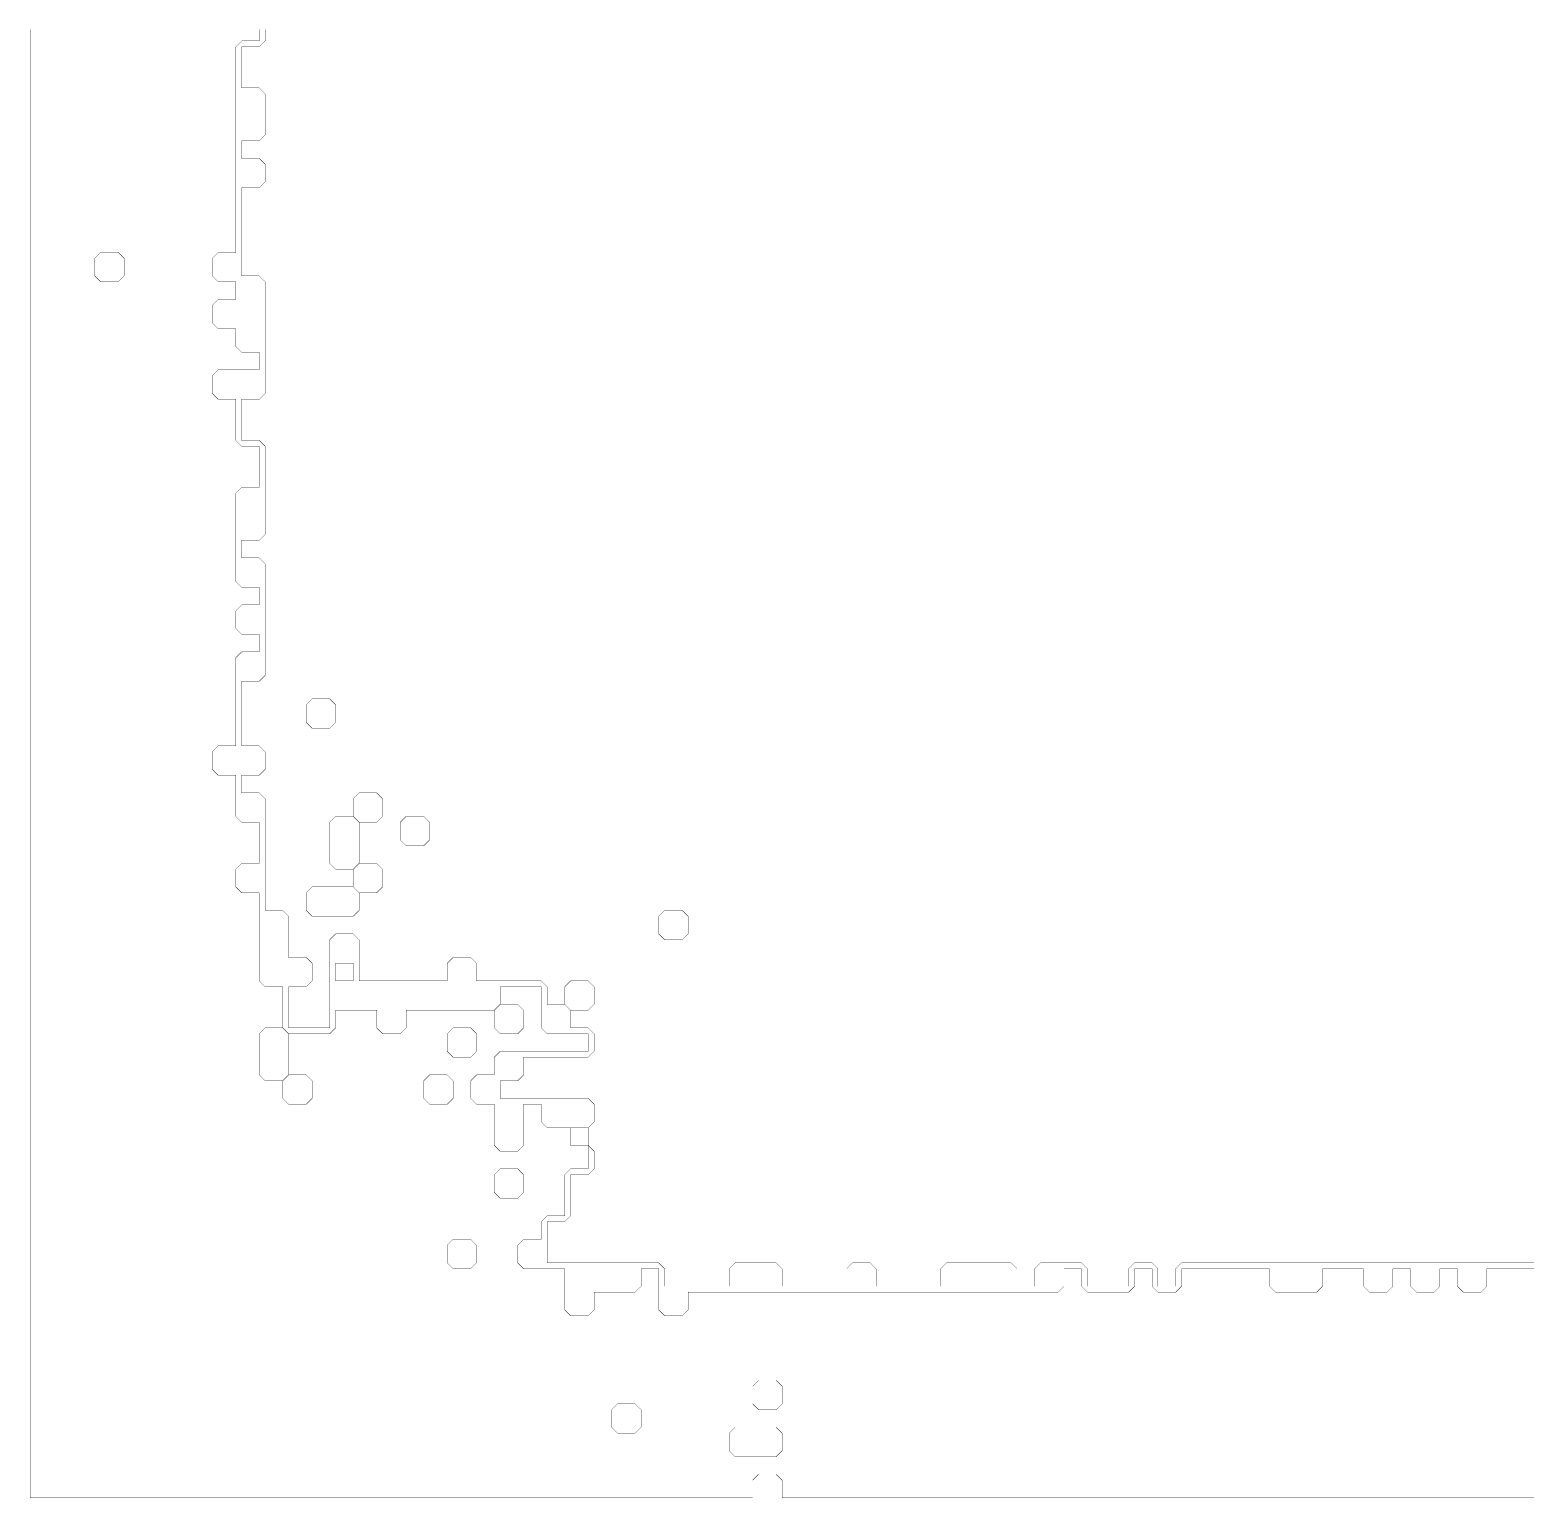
# Model space of a CAD drawing. Header units: metres. Extents: x 0 to 4990, y -4990 to 0.
# Drawn here: x 0 to 2495, y -4990 to -2550 of the extents above; entities that cross this region are included whole.
import ezdxf

# ---------------------------------------------------------------- set-up
doc = ezdxf.new("R2010")
doc.units = ezdxf.units.M
doc.layers.add('conductor', color=1, linetype='Continuous')
doc.layers.add('substrate', color=5, linetype='Continuous')

msp = doc.modelspace()

# ---------------------------------------------------------------- linework, layer by layer
at = {"layer": 'conductor', "const_width": 0.5}
msp.add_lwpolyline([(390.625, -2548.828125), (390.625, -2558.59375), (390.625, -2568.359375), (380.859375, -2578.125), (371.09375, -2578.125), (361.328125, -2578.125), (351.5625, -2578.125), (351.5625, -2587.890625), (351.5625, -2597.65625), (351.5625, -2607.421875), (351.5625, -2617.1875), (351.5625, -2626.953125), (351.5625, -2636.71875), (351.5625, -2646.484375), (361.328125, -2646.484375), (371.09375, -2646.484375), (380.859375, -2646.484375), (390.625, -2656.25), (390.625, -2666.015625), (390.625, -2675.78125), (390.625, -2685.546875), (390.625, -2695.3125), (390.625, -2705.078125), (390.625, -2714.84375), (390.625, -2724.609375), (380.859375, -2734.375), (371.09375, -2734.375), (361.328125, -2734.375), (351.5625, -2734.375), (351.5625, -2744.140625), (351.5625, -2753.90625), (351.5625, -2763.671875), (361.328125, -2763.671875), (371.09375, -2763.671875), (380.859375, -2763.671875), (390.625, -2773.4375), (390.625, -2783.203125), (390.625, -2792.96875), (390.625, -2802.734375), (380.859375, -2812.5), (371.09375, -2812.5), (361.328125, -2812.5), (351.5625, -2812.5), (351.5625, -2822.265625), (351.5625, -2832.03125), (351.5625, -2841.796875), (351.5625, -2851.5625), (351.5625, -2861.328125), (351.5625, -2871.09375), (351.5625, -2880.859375), (351.5625, -2890.625), (351.5625, -2900.390625), (351.5625, -2910.15625), (351.5625, -2919.921875), (351.5625, -2929.6875), (351.5625, -2939.453125), (351.5625, -2949.21875), (351.5625, -2958.984375), (361.328125, -2958.984375), (371.09375, -2958.984375), (380.859375, -2958.984375), (390.625, -2968.75), (390.625, -2978.515625), (390.625, -2988.28125), (390.625, -2998.046875), (390.625, -3007.8125), (390.625, -3017.578125), (390.625, -3027.34375), (390.625, -3037.109375), (390.625, -3046.875), (390.625, -3056.640625), (390.625, -3066.40625), (390.625, -3076.171875), (390.625, -3085.9375), (390.625, -3095.703125), (390.625, -3105.46875), (390.625, -3115.234375), (390.625, -3125), (390.625, -3134.765625), (390.625, -3144.53125), (390.625, -3154.296875), (380.859375, -3164.0625), (371.09375, -3164.0625), (361.328125, -3164.0625), (351.5625, -3164.0625), (351.5625, -3173.828125), (351.5625, -3183.59375), (351.5625, -3193.359375), (351.5625, -3203.125), (351.5625, -3212.890625), (351.5625, -3222.65625), (351.5625, -3232.421875), (361.328125, -3232.421875), (371.09375, -3232.421875), (380.859375, -3232.421875), (390.625, -3242.1875), (390.625, -3251.953125), (390.625, -3261.71875), (390.625, -3271.484375), (390.625, -3281.25), (390.625, -3291.015625), (390.625, -3300.78125), (390.625, -3310.546875), (390.625, -3320.3125), (390.625, -3330.078125), (390.625, -3339.84375), (390.625, -3349.609375), (390.625, -3359.375), (390.625, -3369.140625), (390.625, -3378.90625), (390.625, -3388.671875), (380.859375, -3398.4375), (371.09375, -3398.4375), (361.328125, -3398.4375), (351.5625, -3398.4375), (351.5625, -3408.203125), (351.5625, -3417.96875), (351.5625, -3427.734375), (361.328125, -3427.734375), (371.09375, -3427.734375), (380.859375, -3427.734375), (390.625, -3437.5), (390.625, -3447.265625), (390.625, -3457.03125), (390.625, -3466.796875), (390.625, -3476.5625), (390.625, -3486.328125), (390.625, -3496.09375), (390.625, -3505.859375), (390.625, -3515.625), (390.625, -3525.390625), (390.625, -3535.15625), (390.625, -3544.921875), (390.625, -3554.6875), (390.625, -3564.453125), (390.625, -3574.21875), (390.625, -3583.984375), (390.625, -3593.75), (390.625, -3603.515625), (390.625, -3613.28125), (390.625, -3623.046875), (380.859375, -3632.8125), (371.09375, -3632.8125), (361.328125, -3632.8125), (351.5625, -3632.8125), (351.5625, -3642.578125), (351.5625, -3652.34375), (351.5625, -3662.109375), (351.5625, -3671.875), (351.5625, -3681.640625), (351.5625, -3691.40625), (351.5625, -3701.171875), (351.5625, -3710.9375), (351.5625, -3720.703125), (351.5625, -3730.46875), (351.5625, -3740.234375), (361.328125, -3740.234375), (371.09375, -3740.234375), (380.859375, -3740.234375), (390.625, -3750), (390.625, -3759.765625), (390.625, -3769.53125), (390.625, -3779.296875), (380.859375, -3789.0625), (371.09375, -3789.0625), (361.328125, -3789.0625), (351.5625, -3789.0625), (351.5625, -3798.828125), (351.5625, -3808.59375), (351.5625, -3818.359375), (361.328125, -3818.359375), (371.09375, -3818.359375), (380.859375, -3818.359375), (390.625, -3828.125), (390.625, -3837.890625), (390.625, -3847.65625), (390.625, -3857.421875), (390.625, -3867.1875), (390.625, -3876.953125), (390.625, -3886.71875), (390.625, -3896.484375), (390.625, -3906.25), (390.625, -3916.015625), (390.625, -3925.78125), (390.625, -3935.546875), (390.625, -3945.3125), (390.625, -3955.078125), (390.625, -3964.84375), (390.625, -3974.609375), (390.625, -3984.375), (390.625, -3994.140625), (390.625, -4003.90625), (390.625, -4013.671875), (400.390625, -4013.671875), (410.15625, -4013.671875), (419.921875, -4013.671875), (429.6875, -4023.4375), (429.6875, -4033.203125), (429.6875, -4042.96875), (429.6875, -4052.734375), (429.6875, -4062.5), (429.6875, -4072.265625), (429.6875, -4082.03125), (429.6875, -4091.796875), (439.453125, -4091.796875), (449.21875, -4091.796875), (458.984375, -4091.796875), (468.75, -4101.5625), (468.75, -4111.328125), (468.75, -4121.09375), (468.75, -4130.859375), (458.984375, -4140.625), (449.21875, -4140.625), (439.453125, -4140.625), (429.6875, -4140.625), (429.6875, -4150.390625), (429.6875, -4160.15625), (429.6875, -4169.921875), (429.6875, -4179.6875), (429.6875, -4189.453125), (429.6875, -4199.21875), (429.6875, -4208.984375), (439.453125, -4208.984375), (449.21875, -4208.984375), (458.984375, -4208.984375), (468.75, -4208.984375), (478.515625, -4208.984375), (488.28125, -4208.984375), (498.046875, -4208.984375), (498.046875, -4199.21875), (498.046875, -4189.453125), (498.046875, -4179.6875), (498.046875, -4169.921875), (498.046875, -4160.15625), (498.046875, -4150.390625), (498.046875, -4140.625), (498.046875, -4130.859375), (498.046875, -4121.09375), (498.046875, -4111.328125), (498.046875, -4101.5625), (498.046875, -4091.796875), (498.046875, -4082.03125), (498.046875, -4072.265625), (498.046875, -4062.5), (507.8125, -4052.734375), (517.578125, -4052.734375), (527.34375, -4052.734375), (537.109375, -4052.734375), (546.875, -4062.5), (546.875, -4072.265625), (546.875, -4082.03125), (546.875, -4091.796875), (546.875, -4101.5625), (546.875, -4111.328125), (546.875, -4121.09375), (546.875, -4130.859375), (556.640625, -4130.859375), (566.40625, -4130.859375), (576.171875, -4130.859375), (585.9375, -4130.859375), (595.703125, -4130.859375), (605.46875, -4130.859375), (615.234375, -4130.859375), (625, -4130.859375), (634.765625, -4130.859375), (644.53125, -4130.859375), (654.296875, -4130.859375), (664.0625, -4130.859375), (673.828125, -4130.859375), (683.59375, -4130.859375), (693.359375, -4130.859375), (693.359375, -4121.09375), (693.359375, -4111.328125), (693.359375, -4101.5625), (703.125, -4091.796875), (712.890625, -4091.796875), (722.65625, -4091.796875), (732.421875, -4091.796875), (742.1875, -4101.5625), (742.1875, -4111.328125), (742.1875, -4121.09375), (742.1875, -4130.859375), (751.953125, -4130.859375), (761.71875, -4130.859375), (771.484375, -4130.859375), (781.25, -4130.859375), (791.015625, -4130.859375), (800.78125, -4130.859375), (810.546875, -4130.859375), (820.3125, -4130.859375), (830.078125, -4130.859375), (839.84375, -4130.859375), (849.609375, -4130.859375), (859.375, -4140.625), (859.375, -4150.390625), (859.375, -4160.15625), (859.375, -4169.921875), (869.140625, -4169.921875), (878.90625, -4169.921875), (888.671875, -4169.921875), (898.4375, -4179.6875), (898.4375, -4189.453125), (898.4375, -4199.21875), (898.4375, -4208.984375), (908.203125, -4208.984375), (917.96875, -4208.984375), (927.734375, -4208.984375), (937.5, -4218.75), (937.5, -4228.515625), (937.5, -4238.28125), (937.5, -4248.046875), (927.734375, -4257.8125), (917.96875, -4257.8125), (908.203125, -4257.8125), (898.4375, -4257.8125), (888.671875, -4257.8125), (878.90625, -4257.8125), (869.140625, -4257.8125), (859.375, -4257.8125), (849.609375, -4257.8125), (839.84375, -4257.8125), (830.078125, -4257.8125), (820.3125, -4257.8125), (820.3125, -4267.578125), (820.3125, -4277.34375), (820.3125, -4287.109375), (810.546875, -4296.875), (800.78125, -4296.875), (791.015625, -4296.875), (781.25, -4296.875), (781.25, -4306.640625), (781.25, -4316.40625), (781.25, -4326.171875), (791.015625, -4326.171875), (800.78125, -4326.171875), (810.546875, -4326.171875), (820.3125, -4326.171875), (830.078125, -4326.171875), (839.84375, -4326.171875), (849.609375, -4326.171875), (859.375, -4326.171875), (869.140625, -4326.171875), (878.90625, -4326.171875), (888.671875, -4326.171875), (898.4375, -4326.171875), (908.203125, -4326.171875), (917.96875, -4326.171875), (927.734375, -4326.171875), (937.5, -4335.9375), (937.5, -4345.703125), (937.5, -4355.46875), (937.5, -4365.234375), (927.734375, -4375), (917.96875, -4375), (908.203125, -4375), (898.4375, -4375), (898.4375, -4384.765625), (898.4375, -4394.53125), (898.4375, -4404.296875), (908.203125, -4404.296875), (917.96875, -4404.296875), (927.734375, -4404.296875), (937.5, -4414.0625), (937.5, -4423.828125), (937.5, -4433.59375), (937.5, -4443.359375), (927.734375, -4453.125), (917.96875, -4453.125), (908.203125, -4453.125), (898.4375, -4453.125), (898.4375, -4462.890625), (898.4375, -4472.65625), (898.4375, -4482.421875), (898.4375, -4492.1875), (898.4375, -4501.953125), (898.4375, -4511.71875), (898.4375, -4521.484375), (888.671875, -4531.25), (878.90625, -4531.25), (869.140625, -4531.25), (859.375, -4531.25), (859.375, -4541.015625), (859.375, -4550.78125), (859.375, -4560.546875), (859.375, -4570.3125), (859.375, -4580.078125), (859.375, -4589.84375), (859.375, -4599.609375), (869.140625, -4599.609375), (878.90625, -4599.609375), (888.671875, -4599.609375), (898.4375, -4599.609375), (908.203125, -4599.609375), (917.96875, -4599.609375), (927.734375, -4599.609375), (937.5, -4599.609375), (947.265625, -4599.609375), (957.03125, -4599.609375), (966.796875, -4599.609375), (976.5625, -4599.609375), (986.328125, -4599.609375), (996.09375, -4599.609375), (1005.859375, -4599.609375), (1015.625, -4599.609375), (1025.390625, -4599.609375), (1035.15625, -4599.609375), (1044.921875, -4599.609375), (1054.6875, -4609.375), (1054.6875, -4619.140625), (1054.6875, -4628.90625), (1054.6875, -4638.671875), (1064.453125, -4638.671875), (1074.21875, -4638.671875), (1083.984375, -4638.671875), (1093.75, -4638.671875), (1103.515625, -4638.671875), (1113.28125, -4638.671875), (1123.046875, -4638.671875), (1132.8125, -4638.671875), (1142.578125, -4638.671875), (1152.34375, -4638.671875), (1162.109375, -4638.671875), (1162.109375, -4628.90625), (1162.109375, -4619.140625), (1162.109375, -4609.375), (1171.875, -4599.609375), (1181.640625, -4599.609375), (1191.40625, -4599.609375), (1201.171875, -4599.609375), (1210.9375, -4599.609375), (1220.703125, -4599.609375), (1230.46875, -4599.609375), (1240.234375, -4599.609375), (1250, -4609.375), (1250, -4619.140625), (1250, -4628.90625), (1250, -4638.671875), (1259.765625, -4638.671875), (1269.53125, -4638.671875), (1279.296875, -4638.671875), (1289.0625, -4638.671875), (1298.828125, -4638.671875), (1308.59375, -4638.671875), (1318.359375, -4638.671875), (1328.125, -4638.671875), (1337.890625, -4638.671875), (1347.65625, -4638.671875), (1357.421875, -4638.671875), (1357.421875, -4628.90625), (1357.421875, -4619.140625), (1357.421875, -4609.375), (1367.1875, -4599.609375), (1376.953125, -4599.609375), (1386.71875, -4599.609375), (1396.484375, -4599.609375), (1406.25, -4609.375), (1406.25, -4619.140625), (1406.25, -4628.90625), (1406.25, -4638.671875), (1416.015625, -4638.671875), (1425.78125, -4638.671875), (1435.546875, -4638.671875), (1445.3125, -4638.671875), (1455.078125, -4638.671875), (1464.84375, -4638.671875), (1474.609375, -4638.671875), (1484.375, -4638.671875), (1494.140625, -4638.671875), (1503.90625, -4638.671875), (1513.671875, -4638.671875), (1513.671875, -4628.90625), (1513.671875, -4619.140625), (1513.671875, -4609.375), (1523.4375, -4599.609375), (1533.203125, -4599.609375), (1542.96875, -4599.609375), (1552.734375, -4599.609375), (1562.5, -4599.609375), (1572.265625, -4599.609375), (1582.03125, -4599.609375), (1591.796875, -4599.609375), (1601.5625, -4599.609375), (1611.328125, -4599.609375), (1621.09375, -4599.609375), (1630.859375, -4599.609375), (1640.625, -4609.375), (1640.625, -4619.140625), (1640.625, -4628.90625), (1640.625, -4638.671875), (1650.390625, -4638.671875), (1660.15625, -4638.671875), (1669.921875, -4638.671875), (1669.921875, -4628.90625), (1669.921875, -4619.140625), (1669.921875, -4609.375), (1679.6875, -4599.609375), (1689.453125, -4599.609375), (1699.21875, -4599.609375), (1708.984375, -4599.609375), (1718.75, -4599.609375), (1728.515625, -4599.609375), (1738.28125, -4599.609375), (1748.046875, -4599.609375), (1757.8125, -4609.375), (1757.8125, -4619.140625), (1757.8125, -4628.90625), (1757.8125, -4638.671875), (1767.578125, -4638.671875), (1777.34375, -4638.671875), (1787.109375, -4638.671875), (1796.875, -4638.671875), (1806.640625, -4638.671875), (1816.40625, -4638.671875), (1826.171875, -4638.671875), (1826.171875, -4628.90625), (1826.171875, -4619.140625), (1826.171875, -4609.375), (1835.9375, -4599.609375), (1845.703125, -4599.609375), (1855.46875, -4599.609375), (1865.234375, -4599.609375), (1875, -4609.375), (1875, -4619.140625), (1875, -4628.90625), (1875, -4638.671875), (1884.765625, -4638.671875), (1894.53125, -4638.671875), (1904.296875, -4638.671875), (1904.296875, -4628.90625), (1904.296875, -4619.140625), (1904.296875, -4609.375), (1914.0625, -4599.609375), (1923.828125, -4599.609375), (1933.59375, -4599.609375), (1943.359375, -4599.609375), (1953.125, -4599.609375), (1962.890625, -4599.609375), (1972.65625, -4599.609375), (1982.421875, -4599.609375), (1992.1875, -4599.609375), (2001.953125, -4599.609375), (2011.71875, -4599.609375), (2021.484375, -4599.609375), (2031.25, -4599.609375), (2041.015625, -4599.609375), (2050.78125, -4599.609375), (2060.546875, -4599.609375), (2070.3125, -4599.609375), (2080.078125, -4599.609375), (2089.84375, -4599.609375), (2099.609375, -4599.609375), (2109.375, -4599.609375), (2119.140625, -4599.609375), (2128.90625, -4599.609375), (2138.671875, -4599.609375), (2148.4375, -4599.609375), (2158.203125, -4599.609375), (2167.96875, -4599.609375), (2177.734375, -4599.609375), (2187.5, -4599.609375), (2197.265625, -4599.609375), (2207.03125, -4599.609375), (2216.796875, -4599.609375), (2226.5625, -4599.609375), (2236.328125, -4599.609375), (2246.09375, -4599.609375), (2255.859375, -4599.609375), (2265.625, -4599.609375), (2275.390625, -4599.609375), (2285.15625, -4599.609375), (2294.921875, -4599.609375), (2304.6875, -4599.609375), (2314.453125, -4599.609375), (2324.21875, -4599.609375), (2333.984375, -4599.609375), (2343.75, -4599.609375), (2353.515625, -4599.609375), (2363.28125, -4599.609375), (2373.046875, -4599.609375), (2382.8125, -4599.609375), (2392.578125, -4599.609375), (2402.34375, -4599.609375), (2412.109375, -4599.609375), (2421.875, -4599.609375), (2431.640625, -4599.609375), (2441.40625, -4599.609375), (2451.171875, -4599.609375), (2460.9375, -4599.609375), (2470.703125, -4599.609375), (2480.46875, -4599.609375), (2490.234375, -4599.609375), (2500, -4599.609375)], dxfattribs=at)
for points in [[(458.984375, -3671.875), (468.75, -3662.109375), (478.515625, -3662.109375), (488.28125, -3662.109375), (498.046875, -3662.109375), (507.8125, -3671.875), (507.8125, -3681.640625), (507.8125, -3691.40625), (507.8125, -3701.171875), (498.046875, -3710.9375), (488.28125, -3710.9375), (478.515625, -3710.9375), (468.75, -3710.9375), (458.984375, -3701.171875), (458.984375, -3691.40625), (458.984375, -3681.640625)], [(537.109375, -3828.125), (546.875, -3818.359375), (556.640625, -3818.359375), (566.40625, -3818.359375), (576.171875, -3818.359375), (585.9375, -3828.125), (585.9375, -3837.890625), (585.9375, -3847.65625), (585.9375, -3857.421875), (576.171875, -3867.1875), (566.40625, -3867.1875), (556.640625, -3867.1875), (546.875, -3867.1875), (537.109375, -3857.421875), (537.109375, -3847.65625), (537.109375, -3837.890625)], [(498.046875, -3867.1875), (507.8125, -3857.421875), (517.578125, -3857.421875), (527.34375, -3857.421875), (537.109375, -3857.421875), (546.875, -3867.1875), (546.875, -3876.953125), (546.875, -3886.71875), (546.875, -3896.484375), (546.875, -3906.25), (546.875, -3916.015625), (546.875, -3925.78125), (546.875, -3935.546875), (537.109375, -3945.3125), (527.34375, -3945.3125), (517.578125, -3945.3125), (507.8125, -3945.3125), (498.046875, -3935.546875), (498.046875, -3925.78125), (498.046875, -3916.015625), (498.046875, -3906.25), (498.046875, -3896.484375), (498.046875, -3886.71875), (498.046875, -3876.953125)], [(615.234375, -3867.1875), (625, -3857.421875), (634.765625, -3857.421875), (644.53125, -3857.421875), (654.296875, -3857.421875), (664.0625, -3867.1875), (664.0625, -3876.953125), (664.0625, -3886.71875), (664.0625, -3896.484375), (654.296875, -3906.25), (644.53125, -3906.25), (634.765625, -3906.25), (625, -3906.25), (615.234375, -3896.484375), (615.234375, -3886.71875), (615.234375, -3876.953125)], [(537.109375, -3945.3125), (546.875, -3935.546875), (556.640625, -3935.546875), (566.40625, -3935.546875), (576.171875, -3935.546875), (585.9375, -3945.3125), (585.9375, -3955.078125), (585.9375, -3964.84375), (585.9375, -3974.609375), (576.171875, -3984.375), (566.40625, -3984.375), (556.640625, -3984.375), (546.875, -3984.375), (537.109375, -3974.609375), (537.109375, -3964.84375), (537.109375, -3955.078125)], [(458.984375, -3984.375), (468.75, -3974.609375), (478.515625, -3974.609375), (488.28125, -3974.609375), (498.046875, -3974.609375), (507.8125, -3974.609375), (517.578125, -3974.609375), (527.34375, -3974.609375), (537.109375, -3974.609375), (546.875, -3984.375), (546.875, -3994.140625), (546.875, -4003.90625), (546.875, -4013.671875), (537.109375, -4023.4375), (527.34375, -4023.4375), (517.578125, -4023.4375), (507.8125, -4023.4375), (498.046875, -4023.4375), (488.28125, -4023.4375), (478.515625, -4023.4375), (468.75, -4023.4375), (458.984375, -4013.671875), (458.984375, -4003.90625), (458.984375, -3994.140625)], [(1044.921875, -4023.4375), (1054.6875, -4013.671875), (1064.453125, -4013.671875), (1074.21875, -4013.671875), (1083.984375, -4013.671875), (1093.75, -4023.4375), (1093.75, -4033.203125), (1093.75, -4042.96875), (1093.75, -4052.734375), (1083.984375, -4062.5), (1074.21875, -4062.5), (1064.453125, -4062.5), (1054.6875, -4062.5), (1044.921875, -4052.734375), (1044.921875, -4042.96875), (1044.921875, -4033.203125)], [(888.671875, -4140.625), (898.4375, -4130.859375), (908.203125, -4130.859375), (917.96875, -4130.859375), (927.734375, -4130.859375), (937.5, -4140.625), (937.5, -4150.390625), (937.5, -4160.15625), (937.5, -4169.921875), (927.734375, -4179.6875), (917.96875, -4179.6875), (908.203125, -4179.6875), (898.4375, -4179.6875), (888.671875, -4169.921875), (888.671875, -4160.15625), (888.671875, -4150.390625)]]:
    msp.add_lwpolyline(points, close=True, dxfattribs=at)
at = {"layer": 'substrate', "const_width": 0.5}
for points in [[(0, -2548.828125), (0, -2558.59375), (0, -2568.359375), (0, -2578.125), (0, -2587.890625), (0, -2597.65625), (0, -2607.421875), (0, -2617.1875), (0, -2626.953125), (0, -2636.71875), (0, -2646.484375), (0, -2656.25), (0, -2666.015625), (0, -2675.78125), (0, -2685.546875), (0, -2695.3125), (0, -2705.078125), (0, -2714.84375), (0, -2724.609375), (0, -2734.375), (0, -2744.140625), (0, -2753.90625), (0, -2763.671875), (0, -2773.4375), (0, -2783.203125), (0, -2792.96875), (0, -2802.734375), (0, -2812.5), (0, -2822.265625), (0, -2832.03125), (0, -2841.796875), (0, -2851.5625), (0, -2861.328125), (0, -2871.09375), (0, -2880.859375), (0, -2890.625), (0, -2900.390625), (0, -2910.15625), (0, -2919.921875), (0, -2929.6875), (0, -2939.453125), (0, -2949.21875), (0, -2958.984375), (0, -2968.75), (0, -2978.515625), (0, -2988.28125), (0, -2998.046875), (0, -3007.8125), (0, -3017.578125), (0, -3027.34375), (0, -3037.109375), (0, -3046.875), (0, -3056.640625), (0, -3066.40625), (0, -3076.171875), (0, -3085.9375), (0, -3095.703125), (0, -3105.46875), (0, -3115.234375), (0, -3125), (0, -3134.765625), (0, -3144.53125), (0, -3154.296875), (0, -3164.0625), (0, -3173.828125), (0, -3183.59375), (0, -3193.359375), (0, -3203.125), (0, -3212.890625), (0, -3222.65625), (0, -3232.421875), (0, -3242.1875), (0, -3251.953125), (0, -3261.71875), (0, -3271.484375), (0, -3281.25), (0, -3291.015625), (0, -3300.78125), (0, -3310.546875), (0, -3320.3125), (0, -3330.078125), (0, -3339.84375), (0, -3349.609375), (0, -3359.375), (0, -3369.140625), (0, -3378.90625), (0, -3388.671875), (0, -3398.4375), (0, -3408.203125), (0, -3417.96875), (0, -3427.734375), (0, -3437.5), (0, -3447.265625), (0, -3457.03125), (0, -3466.796875), (0, -3476.5625), (0, -3486.328125), (0, -3496.09375), (0, -3505.859375), (0, -3515.625), (0, -3525.390625), (0, -3535.15625), (0, -3544.921875), (0, -3554.6875), (0, -3564.453125), (0, -3574.21875), (0, -3583.984375), (0, -3593.75), (0, -3603.515625), (0, -3613.28125), (0, -3623.046875), (0, -3632.8125), (0, -3642.578125), (0, -3652.34375), (0, -3662.109375), (0, -3671.875), (0, -3681.640625), (0, -3691.40625), (0, -3701.171875), (0, -3710.9375), (0, -3720.703125), (0, -3730.46875), (0, -3740.234375), (0, -3750), (0, -3759.765625), (0, -3769.53125), (0, -3779.296875), (0, -3789.0625), (0, -3798.828125), (0, -3808.59375), (0, -3818.359375), (0, -3828.125), (0, -3837.890625), (0, -3847.65625), (0, -3857.421875), (0, -3867.1875), (0, -3876.953125), (0, -3886.71875), (0, -3896.484375), (0, -3906.25), (0, -3916.015625), (0, -3925.78125), (0, -3935.546875), (0, -3945.3125), (0, -3955.078125), (0, -3964.84375), (0, -3974.609375), (0, -3984.375), (0, -3994.140625), (0, -4003.90625), (0, -4013.671875), (0, -4023.4375), (0, -4033.203125), (0, -4042.96875), (0, -4052.734375), (0, -4062.5), (0, -4072.265625), (0, -4082.03125), (0, -4091.796875), (0, -4101.5625), (0, -4111.328125), (0, -4121.09375), (0, -4130.859375), (0, -4140.625), (0, -4150.390625), (0, -4160.15625), (0, -4169.921875), (0, -4179.6875), (0, -4189.453125), (0, -4199.21875), (0, -4208.984375), (0, -4218.75), (0, -4228.515625), (0, -4238.28125), (0, -4248.046875), (0, -4257.8125), (0, -4267.578125), (0, -4277.34375), (0, -4287.109375), (0, -4296.875), (0, -4306.640625), (0, -4316.40625), (0, -4326.171875), (0, -4335.9375), (0, -4345.703125), (0, -4355.46875), (0, -4365.234375), (0, -4375), (0, -4384.765625), (0, -4394.53125), (0, -4404.296875), (0, -4414.0625), (0, -4423.828125), (0, -4433.59375), (0, -4443.359375), (0, -4453.125), (0, -4462.890625), (0, -4472.65625), (0, -4482.421875), (0, -4492.1875), (0, -4501.953125), (0, -4511.71875), (0, -4521.484375), (0, -4531.25), (0, -4541.015625), (0, -4550.78125), (0, -4560.546875), (0, -4570.3125), (0, -4580.078125), (0, -4589.84375), (0, -4599.609375), (0, -4609.375), (0, -4619.140625), (0, -4628.90625), (0, -4638.671875), (0, -4648.4375), (0, -4658.203125), (0, -4667.96875), (0, -4677.734375), (0, -4687.5), (0, -4697.265625), (0, -4707.03125), (0, -4716.796875), (0, -4726.5625), (0, -4736.328125), (0, -4746.09375), (0, -4755.859375), (0, -4765.625), (0, -4775.390625), (0, -4785.15625), (0, -4794.921875), (0, -4804.6875), (0, -4814.453125), (0, -4824.21875), (0, -4833.984375), (0, -4843.75), (0, -4853.515625), (0, -4863.28125), (0, -4873.046875), (0, -4882.8125), (0, -4892.578125), (0, -4902.34375), (0, -4912.109375), (0, -4921.875), (0, -4931.640625), (0, -4941.40625), (0, -4951.171875), (0, -4960.9375), (0, -4970.703125), (0, -4980.46875), (0, -4990.234375), (9.765625, -4990.234375), (19.53125, -4990.234375), (29.296875, -4990.234375), (39.0625, -4990.234375), (48.828125, -4990.234375), (58.59375, -4990.234375), (68.359375, -4990.234375), (78.125, -4990.234375), (87.890625, -4990.234375), (97.65625, -4990.234375), (107.421875, -4990.234375), (117.1875, -4990.234375), (126.953125, -4990.234375), (136.71875, -4990.234375), (146.484375, -4990.234375), (156.25, -4990.234375), (166.015625, -4990.234375), (175.78125, -4990.234375), (185.546875, -4990.234375), (195.3125, -4990.234375), (205.078125, -4990.234375), (214.84375, -4990.234375), (224.609375, -4990.234375), (234.375, -4990.234375), (244.140625, -4990.234375), (253.90625, -4990.234375), (263.671875, -4990.234375), (273.4375, -4990.234375), (283.203125, -4990.234375), (292.96875, -4990.234375), (302.734375, -4990.234375), (312.5, -4990.234375), (322.265625, -4990.234375), (332.03125, -4990.234375), (341.796875, -4990.234375), (351.5625, -4990.234375), (361.328125, -4990.234375), (371.09375, -4990.234375), (380.859375, -4990.234375), (390.625, -4990.234375), (400.390625, -4990.234375), (410.15625, -4990.234375), (419.921875, -4990.234375), (429.6875, -4990.234375), (439.453125, -4990.234375), (449.21875, -4990.234375), (458.984375, -4990.234375), (468.75, -4990.234375), (478.515625, -4990.234375), (488.28125, -4990.234375), (498.046875, -4990.234375), (507.8125, -4990.234375), (517.578125, -4990.234375), (527.34375, -4990.234375), (537.109375, -4990.234375), (546.875, -4990.234375), (556.640625, -4990.234375), (566.40625, -4990.234375), (576.171875, -4990.234375), (585.9375, -4990.234375), (595.703125, -4990.234375), (605.46875, -4990.234375), (615.234375, -4990.234375), (625, -4990.234375), (634.765625, -4990.234375), (644.53125, -4990.234375), (654.296875, -4990.234375), (664.0625, -4990.234375), (673.828125, -4990.234375), (683.59375, -4990.234375), (693.359375, -4990.234375), (703.125, -4990.234375), (712.890625, -4990.234375), (722.65625, -4990.234375), (732.421875, -4990.234375), (742.1875, -4990.234375), (751.953125, -4990.234375), (761.71875, -4990.234375), (771.484375, -4990.234375), (781.25, -4990.234375), (791.015625, -4990.234375), (800.78125, -4990.234375), (810.546875, -4990.234375), (820.3125, -4990.234375), (830.078125, -4990.234375), (839.84375, -4990.234375), (849.609375, -4990.234375), (859.375, -4990.234375), (869.140625, -4990.234375), (878.90625, -4990.234375), (888.671875, -4990.234375), (898.4375, -4990.234375), (908.203125, -4990.234375), (917.96875, -4990.234375), (927.734375, -4990.234375), (937.5, -4990.234375), (947.265625, -4990.234375), (957.03125, -4990.234375), (966.796875, -4990.234375), (976.5625, -4990.234375), (986.328125, -4990.234375), (996.09375, -4990.234375), (1005.859375, -4990.234375), (1015.625, -4990.234375), (1025.390625, -4990.234375), (1035.15625, -4990.234375), (1044.921875, -4990.234375), (1054.6875, -4990.234375), (1064.453125, -4990.234375), (1074.21875, -4990.234375), (1083.984375, -4990.234375), (1093.75, -4990.234375), (1103.515625, -4990.234375), (1113.28125, -4990.234375), (1123.046875, -4990.234375), (1132.8125, -4990.234375), (1142.578125, -4990.234375), (1152.34375, -4990.234375), (1162.109375, -4990.234375), (1171.875, -4990.234375), (1181.640625, -4990.234375), (1191.40625, -4990.234375), (1201.171875, -4990.234375), (1201.171875, -4980.46875), (1201.171875, -4970.703125), (1201.171875, -4960.9375), (1210.9375, -4951.171875), (1220.703125, -4951.171875), (1230.46875, -4951.171875), (1240.234375, -4951.171875), (1250, -4960.9375), (1250, -4970.703125), (1250, -4980.46875), (1250, -4990.234375), (1259.765625, -4990.234375), (1269.53125, -4990.234375), (1279.296875, -4990.234375), (1289.0625, -4990.234375), (1298.828125, -4990.234375), (1308.59375, -4990.234375), (1318.359375, -4990.234375), (1328.125, -4990.234375), (1337.890625, -4990.234375), (1347.65625, -4990.234375), (1357.421875, -4990.234375), (1367.1875, -4990.234375), (1376.953125, -4990.234375), (1386.71875, -4990.234375), (1396.484375, -4990.234375), (1406.25, -4990.234375), (1416.015625, -4990.234375), (1425.78125, -4990.234375), (1435.546875, -4990.234375), (1445.3125, -4990.234375), (1455.078125, -4990.234375), (1464.84375, -4990.234375), (1474.609375, -4990.234375), (1484.375, -4990.234375), (1494.140625, -4990.234375), (1503.90625, -4990.234375), (1513.671875, -4990.234375), (1523.4375, -4990.234375), (1533.203125, -4990.234375), (1542.96875, -4990.234375), (1552.734375, -4990.234375), (1562.5, -4990.234375), (1572.265625, -4990.234375), (1582.03125, -4990.234375), (1591.796875, -4990.234375), (1601.5625, -4990.234375), (1611.328125, -4990.234375), (1621.09375, -4990.234375), (1630.859375, -4990.234375), (1640.625, -4990.234375), (1650.390625, -4990.234375), (1660.15625, -4990.234375), (1669.921875, -4990.234375), (1679.6875, -4990.234375), (1689.453125, -4990.234375), (1699.21875, -4990.234375), (1708.984375, -4990.234375), (1718.75, -4990.234375), (1728.515625, -4990.234375), (1738.28125, -4990.234375), (1748.046875, -4990.234375), (1757.8125, -4990.234375), (1767.578125, -4990.234375), (1777.34375, -4990.234375), (1787.109375, -4990.234375), (1796.875, -4990.234375), (1806.640625, -4990.234375), (1816.40625, -4990.234375), (1826.171875, -4990.234375), (1835.9375, -4990.234375), (1845.703125, -4990.234375), (1855.46875, -4990.234375), (1865.234375, -4990.234375), (1875, -4990.234375), (1884.765625, -4990.234375), (1894.53125, -4990.234375), (1904.296875, -4990.234375), (1914.0625, -4990.234375), (1923.828125, -4990.234375), (1933.59375, -4990.234375), (1943.359375, -4990.234375), (1953.125, -4990.234375), (1962.890625, -4990.234375), (1972.65625, -4990.234375), (1982.421875, -4990.234375), (1992.1875, -4990.234375), (2001.953125, -4990.234375), (2011.71875, -4990.234375), (2021.484375, -4990.234375), (2031.25, -4990.234375), (2041.015625, -4990.234375), (2050.78125, -4990.234375), (2060.546875, -4990.234375), (2070.3125, -4990.234375), (2080.078125, -4990.234375), (2089.84375, -4990.234375), (2099.609375, -4990.234375), (2109.375, -4990.234375), (2119.140625, -4990.234375), (2128.90625, -4990.234375), (2138.671875, -4990.234375), (2148.4375, -4990.234375), (2158.203125, -4990.234375), (2167.96875, -4990.234375), (2177.734375, -4990.234375), (2187.5, -4990.234375), (2197.265625, -4990.234375), (2207.03125, -4990.234375), (2216.796875, -4990.234375), (2226.5625, -4990.234375), (2236.328125, -4990.234375), (2246.09375, -4990.234375), (2255.859375, -4990.234375), (2265.625, -4990.234375), (2275.390625, -4990.234375), (2285.15625, -4990.234375), (2294.921875, -4990.234375), (2304.6875, -4990.234375), (2314.453125, -4990.234375), (2324.21875, -4990.234375), (2333.984375, -4990.234375), (2343.75, -4990.234375), (2353.515625, -4990.234375), (2363.28125, -4990.234375), (2373.046875, -4990.234375), (2382.8125, -4990.234375), (2392.578125, -4990.234375), (2402.34375, -4990.234375), (2412.109375, -4990.234375), (2421.875, -4990.234375), (2431.640625, -4990.234375), (2441.40625, -4990.234375), (2451.171875, -4990.234375), (2460.9375, -4990.234375), (2470.703125, -4990.234375), (2480.46875, -4990.234375), (2490.234375, -4990.234375), (2500, -4990.234375)], [(2500, -4609.375), (2490.234375, -4609.375), (2480.46875, -4609.375), (2470.703125, -4609.375), (2460.9375, -4609.375), (2451.171875, -4609.375), (2441.40625, -4609.375), (2431.640625, -4609.375), (2421.875, -4609.375), (2421.875, -4619.140625), (2421.875, -4628.90625), (2421.875, -4638.671875), (2412.109375, -4648.4375), (2402.34375, -4648.4375), (2392.578125, -4648.4375), (2382.8125, -4648.4375), (2373.046875, -4638.671875), (2373.046875, -4628.90625), (2373.046875, -4619.140625), (2373.046875, -4609.375), (2363.28125, -4609.375), (2353.515625, -4609.375), (2343.75, -4609.375), (2343.75, -4619.140625), (2343.75, -4628.90625), (2343.75, -4638.671875), (2333.984375, -4648.4375), (2324.21875, -4648.4375), (2314.453125, -4648.4375), (2304.6875, -4648.4375), (2294.921875, -4638.671875), (2294.921875, -4628.90625), (2294.921875, -4619.140625), (2294.921875, -4609.375), (2285.15625, -4609.375), (2275.390625, -4609.375), (2265.625, -4609.375), (2265.625, -4619.140625), (2265.625, -4628.90625), (2265.625, -4638.671875), (2255.859375, -4648.4375), (2246.09375, -4648.4375), (2236.328125, -4648.4375), (2226.5625, -4648.4375), (2216.796875, -4638.671875), (2216.796875, -4628.90625), (2216.796875, -4619.140625), (2216.796875, -4609.375), (2207.03125, -4609.375), (2197.265625, -4609.375), (2187.5, -4609.375), (2177.734375, -4609.375), (2167.96875, -4609.375), (2158.203125, -4609.375), (2148.4375, -4609.375), (2148.4375, -4619.140625), (2148.4375, -4628.90625), (2148.4375, -4638.671875), (2138.671875, -4648.4375), (2128.90625, -4648.4375), (2119.140625, -4648.4375), (2109.375, -4648.4375), (2099.609375, -4648.4375), (2089.84375, -4648.4375), (2080.078125, -4648.4375), (2070.3125, -4648.4375), (2060.546875, -4638.671875), (2060.546875, -4628.90625), (2060.546875, -4619.140625), (2060.546875, -4609.375), (2050.78125, -4609.375), (2041.015625, -4609.375), (2031.25, -4609.375), (2021.484375, -4609.375), (2011.71875, -4609.375), (2001.953125, -4609.375), (1992.1875, -4609.375), (1982.421875, -4609.375), (1972.65625, -4609.375), (1962.890625, -4609.375), (1953.125, -4609.375), (1943.359375, -4609.375), (1933.59375, -4609.375), (1923.828125, -4609.375), (1914.0625, -4609.375), (1914.0625, -4619.140625), (1914.0625, -4628.90625), (1914.0625, -4638.671875), (1904.296875, -4648.4375), (1894.53125, -4648.4375), (1884.765625, -4648.4375), (1875, -4648.4375), (1865.234375, -4638.671875), (1865.234375, -4628.90625), (1865.234375, -4619.140625), (1865.234375, -4609.375), (1855.46875, -4609.375), (1845.703125, -4609.375), (1835.9375, -4609.375), (1835.9375, -4619.140625), (1835.9375, -4628.90625), (1835.9375, -4638.671875), (1826.171875, -4648.4375), (1816.40625, -4648.4375), (1806.640625, -4648.4375), (1796.875, -4648.4375), (1787.109375, -4648.4375), (1777.34375, -4648.4375), (1767.578125, -4648.4375), (1757.8125, -4648.4375), (1748.046875, -4638.671875), (1748.046875, -4628.90625), (1748.046875, -4619.140625), (1748.046875, -4609.375), (1738.28125, -4609.375), (1728.515625, -4609.375), (1718.75, -4609.375), (1718.75, -4619.140625), (1718.75, -4628.90625), (1718.75, -4638.671875), (1708.984375, -4648.4375), (1699.21875, -4648.4375), (1689.453125, -4648.4375), (1679.6875, -4648.4375), (1669.921875, -4648.4375), (1660.15625, -4648.4375), (1650.390625, -4648.4375), (1640.625, -4648.4375), (1630.859375, -4648.4375), (1621.09375, -4648.4375), (1611.328125, -4648.4375), (1601.5625, -4648.4375), (1591.796875, -4648.4375), (1582.03125, -4648.4375), (1572.265625, -4648.4375), (1562.5, -4648.4375), (1552.734375, -4648.4375), (1542.96875, -4648.4375), (1533.203125, -4648.4375), (1523.4375, -4648.4375), (1513.671875, -4648.4375), (1503.90625, -4648.4375), (1494.140625, -4648.4375), (1484.375, -4648.4375), (1474.609375, -4648.4375), (1464.84375, -4648.4375), (1455.078125, -4648.4375), (1445.3125, -4648.4375), (1435.546875, -4648.4375), (1425.78125, -4648.4375), (1416.015625, -4648.4375), (1406.25, -4648.4375), (1396.484375, -4648.4375), (1386.71875, -4648.4375), (1376.953125, -4648.4375), (1367.1875, -4648.4375), (1357.421875, -4648.4375), (1347.65625, -4648.4375), (1337.890625, -4648.4375), (1328.125, -4648.4375), (1318.359375, -4648.4375), (1308.59375, -4648.4375), (1298.828125, -4648.4375), (1289.0625, -4648.4375), (1279.296875, -4648.4375), (1269.53125, -4648.4375), (1259.765625, -4648.4375), (1250, -4648.4375), (1240.234375, -4648.4375), (1230.46875, -4648.4375), (1220.703125, -4648.4375), (1210.9375, -4648.4375), (1201.171875, -4648.4375), (1191.40625, -4648.4375), (1181.640625, -4648.4375), (1171.875, -4648.4375), (1162.109375, -4648.4375), (1152.34375, -4648.4375), (1142.578125, -4648.4375), (1132.8125, -4648.4375), (1123.046875, -4648.4375), (1113.28125, -4648.4375), (1103.515625, -4648.4375), (1093.75, -4648.4375), (1093.75, -4658.203125), (1093.75, -4667.96875), (1093.75, -4677.734375), (1083.984375, -4687.5), (1074.21875, -4687.5), (1064.453125, -4687.5), (1054.6875, -4687.5), (1044.921875, -4677.734375), (1044.921875, -4667.96875), (1044.921875, -4658.203125), (1044.921875, -4648.4375), (1044.921875, -4638.671875), (1044.921875, -4628.90625), (1044.921875, -4619.140625), (1044.921875, -4609.375), (1035.15625, -4609.375), (1025.390625, -4609.375), (1015.625, -4609.375), (1015.625, -4619.140625), (1015.625, -4628.90625), (1015.625, -4638.671875), (1005.859375, -4648.4375), (996.09375, -4648.4375), (986.328125, -4648.4375), (976.5625, -4648.4375), (966.796875, -4648.4375), (957.03125, -4648.4375), (947.265625, -4648.4375), (937.5, -4648.4375), (937.5, -4658.203125), (937.5, -4667.96875), (937.5, -4677.734375), (927.734375, -4687.5), (917.96875, -4687.5), (908.203125, -4687.5), (898.4375, -4687.5), (888.671875, -4677.734375), (888.671875, -4667.96875), (888.671875, -4658.203125), (888.671875, -4648.4375), (888.671875, -4638.671875), (888.671875, -4628.90625), (888.671875, -4619.140625), (888.671875, -4609.375), (878.90625, -4609.375), (869.140625, -4609.375), (859.375, -4609.375), (849.609375, -4609.375), (839.84375, -4609.375), (830.078125, -4609.375), (820.3125, -4609.375), (810.546875, -4599.609375), (810.546875, -4589.84375), (810.546875, -4580.078125), (810.546875, -4570.3125), (820.3125, -4560.546875), (830.078125, -4560.546875), (839.84375, -4560.546875), (849.609375, -4560.546875), (849.609375, -4550.78125), (849.609375, -4541.015625), (849.609375, -4531.25), (859.375, -4521.484375), (869.140625, -4521.484375), (878.90625, -4521.484375), (888.671875, -4521.484375), (888.671875, -4511.71875), (888.671875, -4501.953125), (888.671875, -4492.1875), (888.671875, -4482.421875), (888.671875, -4472.65625), (888.671875, -4462.890625), (888.671875, -4453.125), (898.4375, -4443.359375), (908.203125, -4443.359375), (917.96875, -4443.359375), (927.734375, -4443.359375), (927.734375, -4433.59375), (927.734375, -4423.828125), (927.734375, -4414.0625), (927.734375, -4404.296875), (927.734375, -4394.53125), (927.734375, -4384.765625), (927.734375, -4375), (917.96875, -4375), (908.203125, -4375), (898.4375, -4375), (888.671875, -4375), (878.90625, -4375), (869.140625, -4375), (859.375, -4375), (849.609375, -4365.234375), (849.609375, -4355.46875), (849.609375, -4345.703125), (849.609375, -4335.9375), (839.84375, -4335.9375), (830.078125, -4335.9375), (820.3125, -4335.9375), (820.3125, -4345.703125), (820.3125, -4355.46875), (820.3125, -4365.234375), (820.3125, -4375), (820.3125, -4384.765625), (820.3125, -4394.53125), (820.3125, -4404.296875), (810.546875, -4414.0625), (800.78125, -4414.0625), (791.015625, -4414.0625), (781.25, -4414.0625), (771.484375, -4404.296875), (771.484375, -4394.53125), (771.484375, -4384.765625), (771.484375, -4375), (771.484375, -4365.234375), (771.484375, -4355.46875), (771.484375, -4345.703125), (771.484375, -4335.9375), (761.71875, -4335.9375), (751.953125, -4335.9375), (742.1875, -4335.9375), (732.421875, -4326.171875), (732.421875, -4316.40625), (732.421875, -4306.640625), (732.421875, -4296.875), (742.1875, -4287.109375), (751.953125, -4287.109375), (761.71875, -4287.109375), (771.484375, -4287.109375), (771.484375, -4277.34375), (771.484375, -4267.578125), (771.484375, -4257.8125), (781.25, -4248.046875), (791.015625, -4248.046875), (800.78125, -4248.046875), (810.546875, -4248.046875), (820.3125, -4248.046875), (830.078125, -4248.046875), (839.84375, -4248.046875), (849.609375, -4248.046875), (859.375, -4248.046875), (869.140625, -4248.046875), (878.90625, -4248.046875), (888.671875, -4248.046875), (898.4375, -4248.046875), (908.203125, -4248.046875), (917.96875, -4248.046875), (927.734375, -4248.046875), (927.734375, -4238.28125), (927.734375, -4228.515625), (927.734375, -4218.75), (917.96875, -4218.75), (908.203125, -4218.75), (898.4375, -4218.75), (888.671875, -4218.75), (878.90625, -4218.75), (869.140625, -4218.75), (859.375, -4218.75), (849.609375, -4208.984375), (849.609375, -4199.21875), (849.609375, -4189.453125), (849.609375, -4179.6875), (849.609375, -4169.921875), (849.609375, -4160.15625), (849.609375, -4150.390625), (849.609375, -4140.625), (839.84375, -4140.625), (830.078125, -4140.625), (820.3125, -4140.625), (810.546875, -4140.625), (800.78125, -4140.625), (791.015625, -4140.625), (781.25, -4140.625), (781.25, -4150.390625), (781.25, -4160.15625), (781.25, -4169.921875), (771.484375, -4179.6875), (761.71875, -4179.6875), (751.953125, -4179.6875), (742.1875, -4179.6875), (732.421875, -4179.6875), (722.65625, -4179.6875), (712.890625, -4179.6875), (703.125, -4179.6875), (693.359375, -4179.6875), (683.59375, -4179.6875), (673.828125, -4179.6875), (664.0625, -4179.6875), (654.296875, -4179.6875), (644.53125, -4179.6875), (634.765625, -4179.6875), (625, -4179.6875), (625, -4189.453125), (625, -4199.21875), (625, -4208.984375), (615.234375, -4218.75), (605.46875, -4218.75), (595.703125, -4218.75), (585.9375, -4218.75), (576.171875, -4208.984375), (576.171875, -4199.21875), (576.171875, -4189.453125), (576.171875, -4179.6875), (566.40625, -4179.6875), (556.640625, -4179.6875), (546.875, -4179.6875), (537.109375, -4179.6875), (527.34375, -4179.6875), (517.578125, -4179.6875), (507.8125, -4179.6875), (507.8125, -4189.453125), (507.8125, -4199.21875), (507.8125, -4208.984375), (498.046875, -4218.75), (488.28125, -4218.75), (478.515625, -4218.75), (468.75, -4218.75), (458.984375, -4218.75), (449.21875, -4218.75), (439.453125, -4218.75), (429.6875, -4218.75), (419.921875, -4208.984375), (419.921875, -4199.21875), (419.921875, -4189.453125), (419.921875, -4179.6875), (419.921875, -4169.921875), (419.921875, -4160.15625), (419.921875, -4150.390625), (419.921875, -4140.625), (410.15625, -4140.625), (400.390625, -4140.625), (390.625, -4140.625), (380.859375, -4130.859375), (380.859375, -4121.09375), (380.859375, -4111.328125), (380.859375, -4101.5625), (380.859375, -4091.796875), (380.859375, -4082.03125), (380.859375, -4072.265625), (380.859375, -4062.5), (380.859375, -4052.734375), (380.859375, -4042.96875), (380.859375, -4033.203125), (380.859375, -4023.4375), (380.859375, -4013.671875), (380.859375, -4003.90625), (380.859375, -3994.140625), (380.859375, -3984.375), (371.09375, -3984.375), (361.328125, -3984.375), (351.5625, -3984.375), (341.796875, -3974.609375), (341.796875, -3964.84375), (341.796875, -3955.078125), (341.796875, -3945.3125), (351.5625, -3935.546875), (361.328125, -3935.546875), (371.09375, -3935.546875), (380.859375, -3935.546875), (380.859375, -3925.78125), (380.859375, -3916.015625), (380.859375, -3906.25), (380.859375, -3896.484375), (380.859375, -3886.71875), (380.859375, -3876.953125), (380.859375, -3867.1875), (371.09375, -3867.1875), (361.328125, -3867.1875), (351.5625, -3867.1875), (341.796875, -3857.421875), (341.796875, -3847.65625), (341.796875, -3837.890625), (341.796875, -3828.125), (341.796875, -3818.359375), (341.796875, -3808.59375), (341.796875, -3798.828125), (341.796875, -3789.0625), (332.03125, -3789.0625), (322.265625, -3789.0625), (312.5, -3789.0625), (302.734375, -3779.296875), (302.734375, -3769.53125), (302.734375, -3759.765625), (302.734375, -3750), (312.5, -3740.234375), (322.265625, -3740.234375), (332.03125, -3740.234375), (341.796875, -3740.234375), (341.796875, -3730.46875), (341.796875, -3720.703125), (341.796875, -3710.9375), (341.796875, -3701.171875), (341.796875, -3691.40625), (341.796875, -3681.640625), (341.796875, -3671.875), (341.796875, -3662.109375), (341.796875, -3652.34375), (341.796875, -3642.578125), (341.796875, -3632.8125), (341.796875, -3623.046875), (341.796875, -3613.28125), (341.796875, -3603.515625), (341.796875, -3593.75), (351.5625, -3583.984375), (361.328125, -3583.984375), (371.09375, -3583.984375), (380.859375, -3583.984375), (380.859375, -3574.21875), (380.859375, -3564.453125), (380.859375, -3554.6875), (371.09375, -3554.6875), (361.328125, -3554.6875), (351.5625, -3554.6875), (341.796875, -3544.921875), (341.796875, -3535.15625), (341.796875, -3525.390625), (341.796875, -3515.625), (351.5625, -3505.859375), (361.328125, -3505.859375), (371.09375, -3505.859375), (380.859375, -3505.859375), (380.859375, -3496.09375), (380.859375, -3486.328125), (380.859375, -3476.5625), (371.09375, -3476.5625), (361.328125, -3476.5625), (351.5625, -3476.5625), (341.796875, -3466.796875), (341.796875, -3457.03125), (341.796875, -3447.265625), (341.796875, -3437.5), (341.796875, -3427.734375), (341.796875, -3417.96875), (341.796875, -3408.203125), (341.796875, -3398.4375), (341.796875, -3388.671875), (341.796875, -3378.90625), (341.796875, -3369.140625), (341.796875, -3359.375), (341.796875, -3349.609375), (341.796875, -3339.84375), (341.796875, -3330.078125), (341.796875, -3320.3125), (351.5625, -3310.546875), (361.328125, -3310.546875), (371.09375, -3310.546875), (380.859375, -3310.546875), (380.859375, -3300.78125), (380.859375, -3291.015625), (380.859375, -3281.25), (380.859375, -3271.484375), (380.859375, -3261.71875), (380.859375, -3251.953125), (380.859375, -3242.1875), (371.09375, -3242.1875), (361.328125, -3242.1875), (351.5625, -3242.1875), (341.796875, -3232.421875), (341.796875, -3222.65625), (341.796875, -3212.890625), (341.796875, -3203.125), (341.796875, -3193.359375), (341.796875, -3183.59375), (341.796875, -3173.828125), (341.796875, -3164.0625), (332.03125, -3164.0625), (322.265625, -3164.0625), (312.5, -3164.0625), (302.734375, -3154.296875), (302.734375, -3144.53125), (302.734375, -3134.765625), (302.734375, -3125), (312.5, -3115.234375), (322.265625, -3115.234375), (332.03125, -3115.234375), (341.796875, -3115.234375), (351.5625, -3115.234375), (361.328125, -3115.234375), (371.09375, -3115.234375), (380.859375, -3115.234375), (380.859375, -3105.46875), (380.859375, -3095.703125), (380.859375, -3085.9375), (371.09375, -3085.9375), (361.328125, -3085.9375), (351.5625, -3085.9375), (341.796875, -3076.171875), (341.796875, -3066.40625), (341.796875, -3056.640625), (341.796875, -3046.875), (332.03125, -3046.875), (322.265625, -3046.875), (312.5, -3046.875), (302.734375, -3037.109375), (302.734375, -3027.34375), (302.734375, -3017.578125), (302.734375, -3007.8125), (312.5, -2998.046875), (322.265625, -2998.046875), (332.03125, -2998.046875), (341.796875, -2998.046875), (341.796875, -2988.28125), (341.796875, -2978.515625), (341.796875, -2968.75), (332.03125, -2968.75), (322.265625, -2968.75), (312.5, -2968.75), (302.734375, -2958.984375), (302.734375, -2949.21875), (302.734375, -2939.453125), (302.734375, -2929.6875), (312.5, -2919.921875), (322.265625, -2919.921875), (332.03125, -2919.921875), (341.796875, -2919.921875), (341.796875, -2910.15625), (341.796875, -2900.390625), (341.796875, -2890.625), (341.796875, -2880.859375), (341.796875, -2871.09375), (341.796875, -2861.328125), (341.796875, -2851.5625), (341.796875, -2841.796875), (341.796875, -2832.03125), (341.796875, -2822.265625), (341.796875, -2812.5), (341.796875, -2802.734375), (341.796875, -2792.96875), (341.796875, -2783.203125), (341.796875, -2773.4375), (341.796875, -2763.671875), (341.796875, -2753.90625), (341.796875, -2744.140625), (341.796875, -2734.375), (341.796875, -2724.609375), (341.796875, -2714.84375), (341.796875, -2705.078125), (341.796875, -2695.3125), (341.796875, -2685.546875), (341.796875, -2675.78125), (341.796875, -2666.015625), (341.796875, -2656.25), (341.796875, -2646.484375), (341.796875, -2636.71875), (341.796875, -2626.953125), (341.796875, -2617.1875), (341.796875, -2607.421875), (341.796875, -2597.65625), (341.796875, -2587.890625), (341.796875, -2578.125), (351.5625, -2568.359375), (361.328125, -2568.359375), (371.09375, -2568.359375), (380.859375, -2568.359375), (380.859375, -2558.59375), (380.859375, -2548.828125)]]:
    msp.add_lwpolyline(points, dxfattribs=at)
for points in [[(107.421875, -2929.6875), (117.1875, -2919.921875), (126.953125, -2919.921875), (136.71875, -2919.921875), (146.484375, -2919.921875), (156.25, -2929.6875), (156.25, -2939.453125), (156.25, -2949.21875), (156.25, -2958.984375), (146.484375, -2968.75), (136.71875, -2968.75), (126.953125, -2968.75), (117.1875, -2968.75), (107.421875, -2958.984375), (107.421875, -2949.21875), (107.421875, -2939.453125)], [(507.8125, -4101.5625), (507.8125, -4111.328125), (507.8125, -4121.09375), (507.8125, -4130.859375), (517.578125, -4130.859375), (527.34375, -4130.859375), (537.109375, -4130.859375), (537.109375, -4121.09375), (537.109375, -4111.328125), (537.109375, -4101.5625), (527.34375, -4101.5625), (517.578125, -4101.5625)], [(771.484375, -4179.6875), (781.25, -4169.921875), (791.015625, -4169.921875), (800.78125, -4169.921875), (810.546875, -4169.921875), (820.3125, -4179.6875), (820.3125, -4189.453125), (820.3125, -4199.21875), (820.3125, -4208.984375), (810.546875, -4218.75), (800.78125, -4218.75), (791.015625, -4218.75), (781.25, -4218.75), (771.484375, -4208.984375), (771.484375, -4199.21875), (771.484375, -4189.453125)], [(380.859375, -4218.75), (390.625, -4208.984375), (400.390625, -4208.984375), (410.15625, -4208.984375), (419.921875, -4208.984375), (429.6875, -4218.75), (429.6875, -4228.515625), (429.6875, -4238.28125), (429.6875, -4248.046875), (429.6875, -4257.8125), (429.6875, -4267.578125), (429.6875, -4277.34375), (429.6875, -4287.109375), (419.921875, -4296.875), (410.15625, -4296.875), (400.390625, -4296.875), (390.625, -4296.875), (380.859375, -4287.109375), (380.859375, -4277.34375), (380.859375, -4267.578125), (380.859375, -4257.8125), (380.859375, -4248.046875), (380.859375, -4238.28125), (380.859375, -4228.515625)], [(693.359375, -4218.75), (703.125, -4208.984375), (712.890625, -4208.984375), (722.65625, -4208.984375), (732.421875, -4208.984375), (742.1875, -4218.75), (742.1875, -4228.515625), (742.1875, -4238.28125), (742.1875, -4248.046875), (732.421875, -4257.8125), (722.65625, -4257.8125), (712.890625, -4257.8125), (703.125, -4257.8125), (693.359375, -4248.046875), (693.359375, -4238.28125), (693.359375, -4228.515625)], [(419.921875, -4296.875), (429.6875, -4287.109375), (439.453125, -4287.109375), (449.21875, -4287.109375), (458.984375, -4287.109375), (468.75, -4296.875), (468.75, -4306.640625), (468.75, -4316.40625), (468.75, -4326.171875), (458.984375, -4335.9375), (449.21875, -4335.9375), (439.453125, -4335.9375), (429.6875, -4335.9375), (419.921875, -4326.171875), (419.921875, -4316.40625), (419.921875, -4306.640625)], [(654.296875, -4296.875), (664.0625, -4287.109375), (673.828125, -4287.109375), (683.59375, -4287.109375), (693.359375, -4287.109375), (703.125, -4296.875), (703.125, -4306.640625), (703.125, -4316.40625), (703.125, -4326.171875), (693.359375, -4335.9375), (683.59375, -4335.9375), (673.828125, -4335.9375), (664.0625, -4335.9375), (654.296875, -4326.171875), (654.296875, -4316.40625), (654.296875, -4306.640625)], [(771.484375, -4453.125), (781.25, -4443.359375), (791.015625, -4443.359375), (800.78125, -4443.359375), (810.546875, -4443.359375), (820.3125, -4453.125), (820.3125, -4462.890625), (820.3125, -4472.65625), (820.3125, -4482.421875), (810.546875, -4492.1875), (800.78125, -4492.1875), (791.015625, -4492.1875), (781.25, -4492.1875), (771.484375, -4482.421875), (771.484375, -4472.65625), (771.484375, -4462.890625)], [(693.359375, -4570.3125), (703.125, -4560.546875), (712.890625, -4560.546875), (722.65625, -4560.546875), (732.421875, -4560.546875), (742.1875, -4570.3125), (742.1875, -4580.078125), (742.1875, -4589.84375), (742.1875, -4599.609375), (732.421875, -4609.375), (722.65625, -4609.375), (712.890625, -4609.375), (703.125, -4609.375), (693.359375, -4599.609375), (693.359375, -4589.84375), (693.359375, -4580.078125)], [(1201.171875, -4804.6875), (1210.9375, -4794.921875), (1220.703125, -4794.921875), (1230.46875, -4794.921875), (1240.234375, -4794.921875), (1250, -4804.6875), (1250, -4814.453125), (1250, -4824.21875), (1250, -4833.984375), (1240.234375, -4843.75), (1230.46875, -4843.75), (1220.703125, -4843.75), (1210.9375, -4843.75), (1201.171875, -4833.984375), (1201.171875, -4824.21875), (1201.171875, -4814.453125)], [(966.796875, -4843.75), (976.5625, -4833.984375), (986.328125, -4833.984375), (996.09375, -4833.984375), (1005.859375, -4833.984375), (1015.625, -4843.75), (1015.625, -4853.515625), (1015.625, -4863.28125), (1015.625, -4873.046875), (1005.859375, -4882.8125), (996.09375, -4882.8125), (986.328125, -4882.8125), (976.5625, -4882.8125), (966.796875, -4873.046875), (966.796875, -4863.28125), (966.796875, -4853.515625)], [(1162.109375, -4882.8125), (1171.875, -4873.046875), (1181.640625, -4873.046875), (1191.40625, -4873.046875), (1201.171875, -4873.046875), (1210.9375, -4873.046875), (1220.703125, -4873.046875), (1230.46875, -4873.046875), (1240.234375, -4873.046875), (1250, -4882.8125), (1250, -4892.578125), (1250, -4902.34375), (1250, -4912.109375), (1240.234375, -4921.875), (1230.46875, -4921.875), (1220.703125, -4921.875), (1210.9375, -4921.875), (1201.171875, -4921.875), (1191.40625, -4921.875), (1181.640625, -4921.875), (1171.875, -4921.875), (1162.109375, -4912.109375), (1162.109375, -4902.34375), (1162.109375, -4892.578125)]]:
    msp.add_lwpolyline(points, close=True, dxfattribs=at)

doc.saveas('drawing.dxf')
